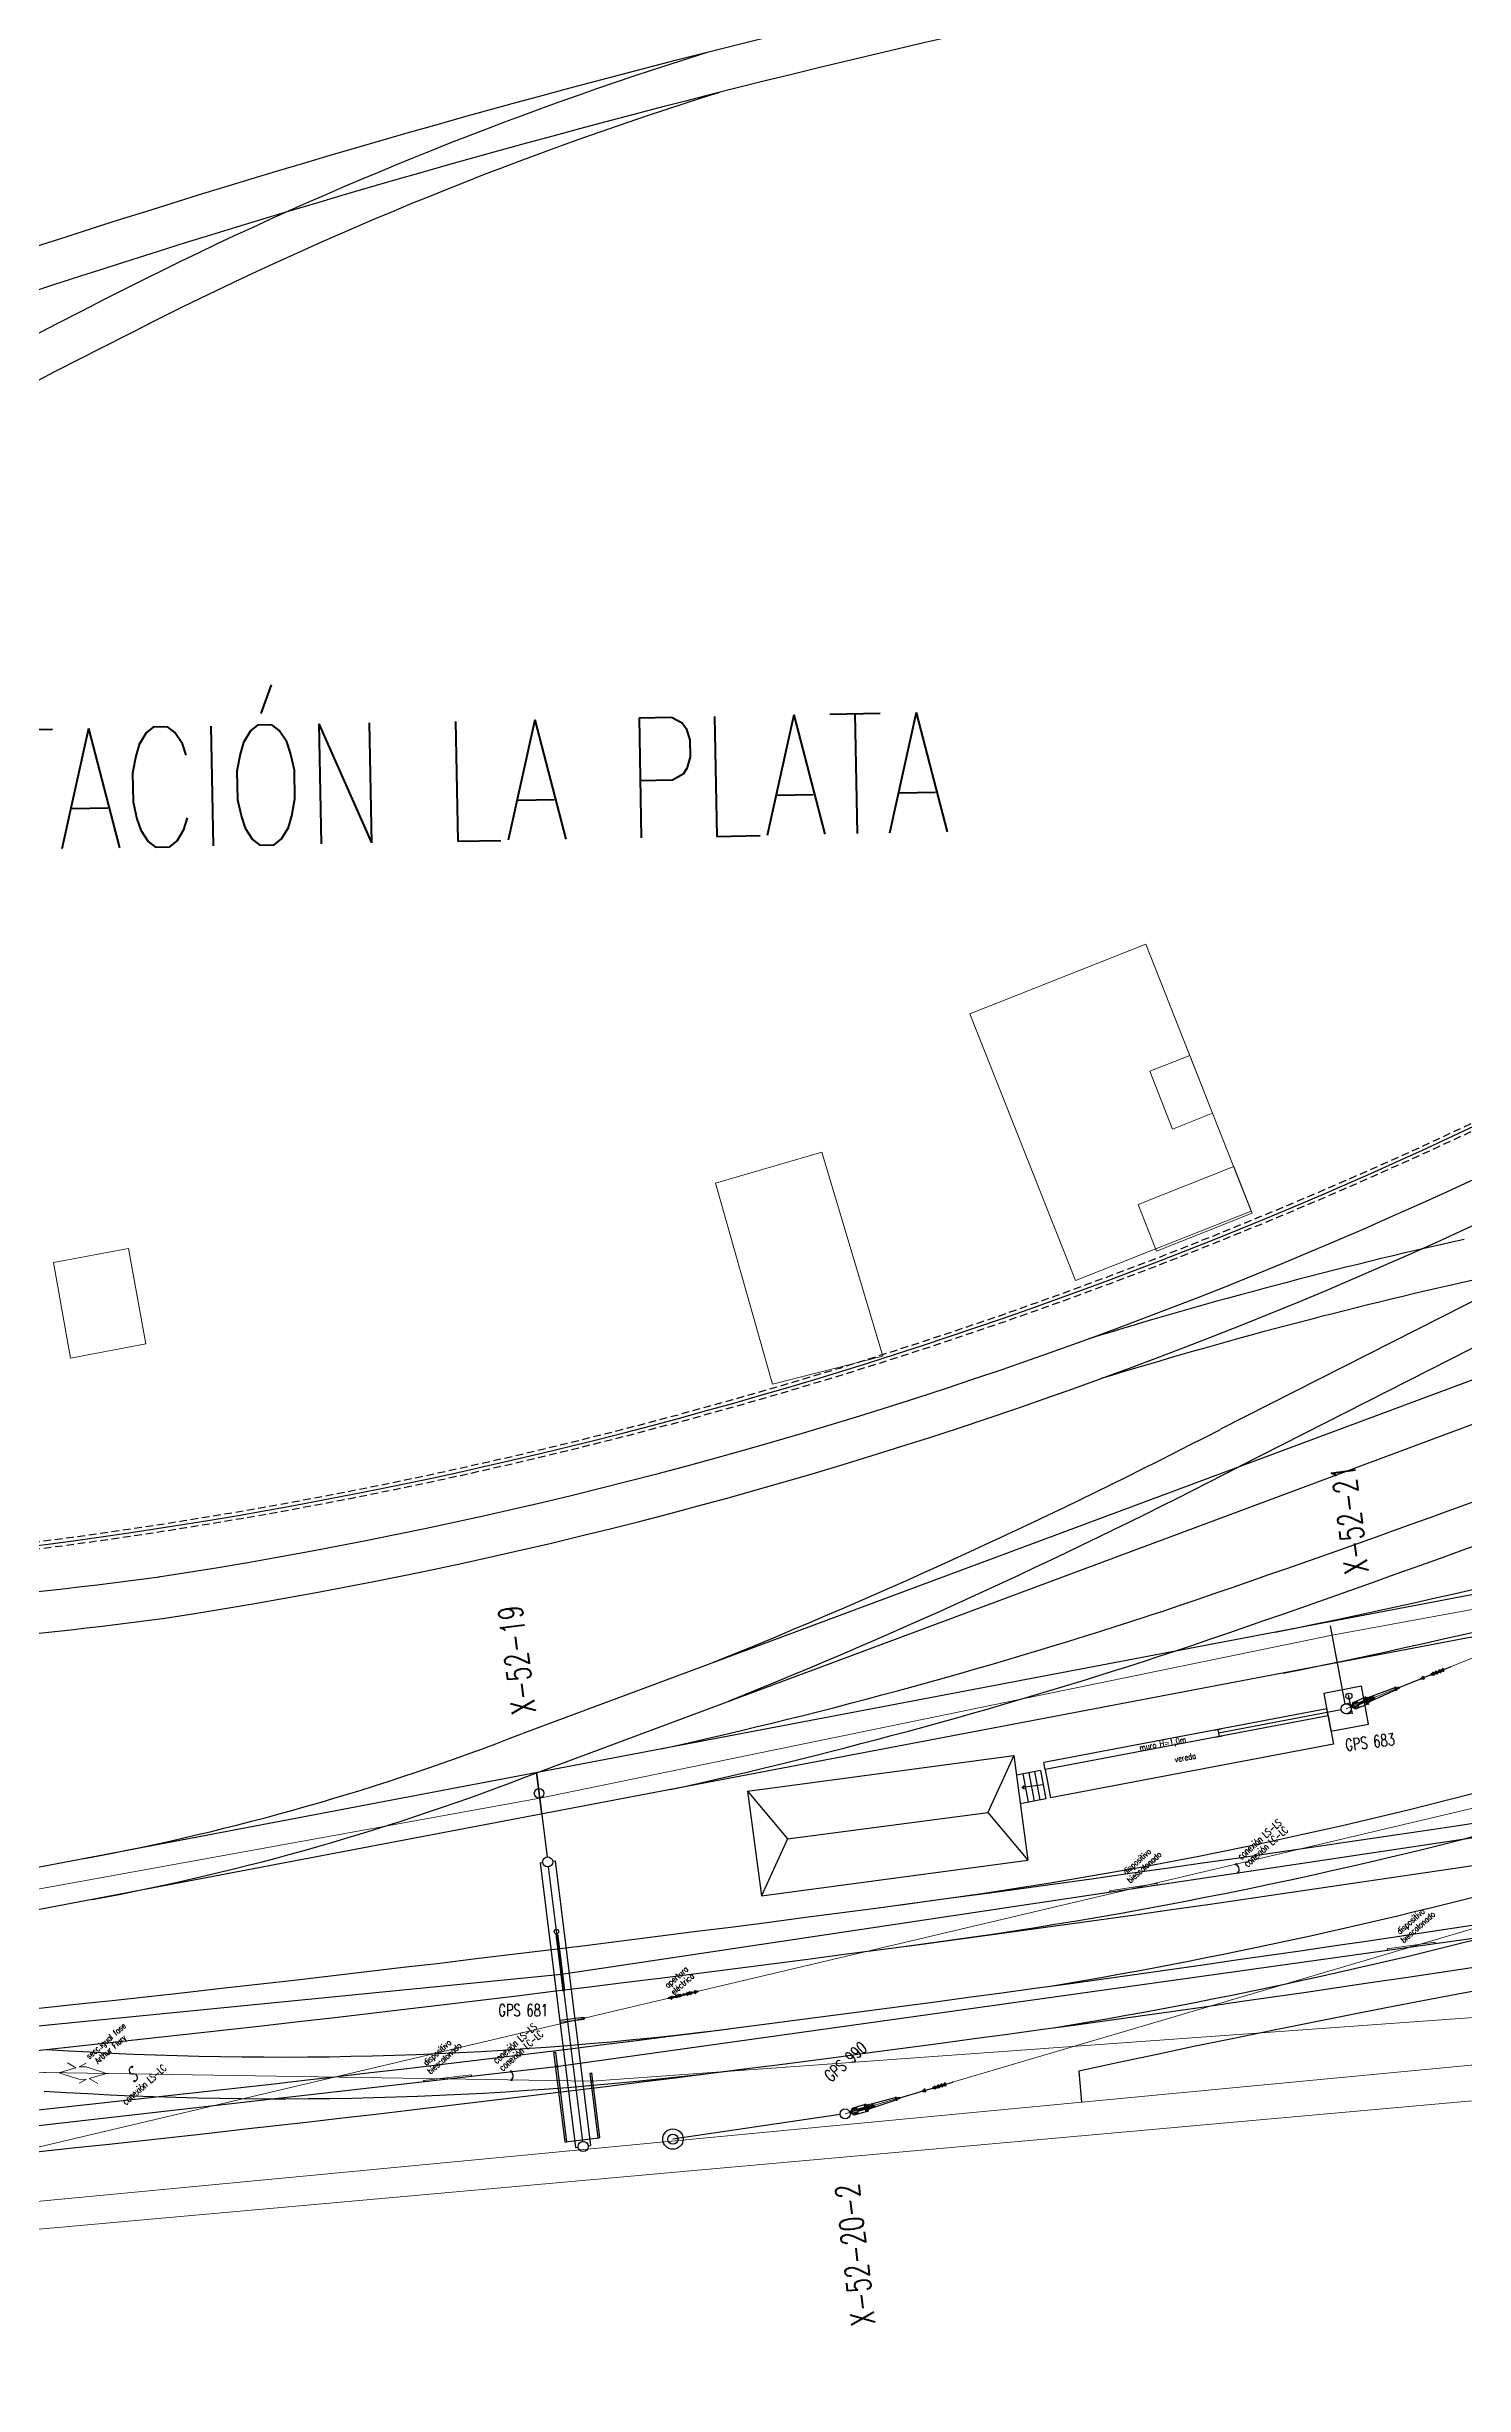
# Model space of a CAD drawing. Header units: millimetres. Extents: x 2669 to 3716, y 1967 to 2664.
# Drawn here: x 3019.9 to 3078.9, y 2180.8 to 2278.2 of the extents above; entities that cross this region are included whole.
import ezdxf

# ---------------------------------------------------------------- set-up
doc = ezdxf.new("R2010")
doc.units = ezdxf.units.MM
doc.linetypes.add('CENTER', pattern=[50.8, 31.75, -6.35, 6.35, -6.35])
doc.linetypes.add('HIDDEN2', pattern=[4.7625, 3.175, -1.5875])
for name, color, linetype, lineweight in [('02 L d C', 7, 'Continuous', 5), ('03 Cerramientos', 7, 'Continuous', 15), ('03 Manzanas', 253, 'Continuous', 15), ('03 Muros', 7, 'Continuous', 13), ('04 Plataformas', 7, 'Continuous', 30), ('cotas LC-LS', 8, 'Continuous', 5)]:
    doc.layers.add(name, color=color, linetype=linetype, lineweight=lineweight)
for name, color, linetype in [('postes catenaria', 4, 'Continuous'), ('seccionador misma fase', 7, 'Continuous'), ('Textos catenaria', 7, 'Continuous'), ('vias LP sin catenarias', 2, 'Continuous'), ('vías', 8, 'Continuous')]:
    doc.layers.add(name, color=color, linetype=linetype)
doc.styles.add('SIMPLEX', font='simplex.shx', dxfattribs={"width": 0.75})

# ---------------------------------------------------------------- blocks, each defined once
blk = doc.blocks.new('cabín La Plata')
for p, q in [((-5.6, 2.2), (5.6, 2.2)), ((-5.6, 2.2), (-5.6, -2.2)), ((-5.6, 2.2), (-4.207, 0)), ((5.6, 2.2), (4.207, 0)), ((5.6, 2.2), (5.6, -2.2)), ((-4.207, 0), (-5.6, -2.2)), ((-4.207, 0), (4.207, 0)), ((4.207, 0), (5.6, -2.2)), ((-5.6, -2.2), (5.6, -2.2))]:
    blk.add_line(p, q)
blk = doc.blocks.new('balanceador de contrapesos')
at = {"color": 3}
for p, q in [((0.21, 0), (0.234, 0)), ((0.258, 0.028), (0.234, 0)), ((0.234, 0), (0.258, -0.028)), ((0.258, 0.052), (0.258, -0.052)), ((0.258, 0.052), (0.55, 0.052)), ((0.354, 0.142), (0.278, 0.052)), ((0.306, 0.052), (0.306, -0.052)), ((0.354, 0.142), (0.93, 0.149)), ((0.354, 0.142), (0.354, 0.052)), ((0.354, 0.052), (0.478, 0.127)), ((0.478, 0.127), (0.532, 0.127)), ((0.55, 0.052), (0.55, -0.052)), ((0.6, 0.04), (0.6, -0.04)), ((0.6, 0.04), (1.26, 0.04)), ((0.6, 0), (1.26, 0)), ((0.857, 0.113), (0.857, 0.04)), ((0.857, 0.113), (1.003, 0.113)), ((0.857, 0.096), (1.003, 0.064)), ((0.93, 0.186), (0.93, -0.186)), ((1.003, 0.113), (1.003, 0.04)), ((2.23, 0.05), (1.003, 0.091)), ((1.26, 0.04), (1.26, -0.04)), ((2.206, 0.041), (2.206, -0.041)), ((2.254, 0.041), (2.254, -0.041)), ((2.254, 0.024), (2.365, 0.024)), ((2.32, 0.019), (2.365, 0.019)), ((2.32, 0.019), (2.32, -0.019)), ((2.336, 0), (3.35, 0)), ((2.35, 0.033), (2.35, -0.033)), ((2.365, 0.024), (2.365, 0.019)), ((3.345, 0.01), (3.379, 0.01)), ((3.399, 0.032), (3.431, 0.032)), ((3.481, 0.065), (3.481, -0.065)), ((3.496, 0), (3.481, 0)), ((3.492, 0.006), (3.5, 0.006)), ((3.5, 0.006), (3.505, 0)), ((3.5, -0.006), (3.505, 0)), ((3.505, 0), (3.796, 0)), ((3.791, 0.01), (3.825, 0.01)), ((3.845, 0.032), (3.877, 0.032)), ((3.927, 0.065), (3.927, -0.065)), ((3.942, 0), (3.927, 0)), ((3.937, 0.01), (3.971, 0.01)), ((3.991, 0.032), (4.023, 0.032)), ((4.073, 0.065), (4.073, -0.065)), ((4.088, 0), (4.073, 0)), ((4.083, 0.01), (4.117, 0.01)), ((4.137, 0.032), (4.169, 0.032)), ((4.219, 0.065), (4.219, -0.065)), ((4.234, 0), (4.219, 0)), ((4.229, 0.01), (4.263, 0.01)), ((4.283, 0.032), (4.315, 0.032)), ((4.365, 0.065), (4.365, -0.065)), ((4.38, 0), (4.365, 0)), ((4.376, 0.006), (4.384, 0.006)), ((4.384, 0.006), (4.384, -0.006)), ((4.391, 0.006), (4.384, 0.006)), ((4.384, 0), (4.68, 0)), ((4.676, 0.006), (4.684, 0.006)), ((4.684, 0.006), (4.684, -0.006)), ((4.684, 0), (4.695, 0)), ((0.258, -0.052), (0.55, -0.052)), ((0.278, -0.052), (0.354, -0.142)), ((0.354, -0.052), (0.354, -0.142)), ((0.354, -0.052), (0.478, -0.127)), ((0.354, -0.142), (0.93, -0.149)), ((0.478, -0.127), (0.532, -0.127)), ((0.6, -0.04), (1.26, -0.04)), ((0.857, -0.04), (0.857, -0.113)), ((0.857, -0.096), (1.003, -0.064)), ((0.857, -0.113), (1.003, -0.113)), ((1.003, -0.04), (1.003, -0.113)), ((2.23, -0.05), (1.003, -0.091)), ((2.254, -0.024), (2.365, -0.024)), ((2.32, -0.019), (2.365, -0.019)), ((2.365, -0.019), (2.365, -0.024)), ((3.345, -0.01), (3.379, -0.01)), ((3.399, -0.032), (3.431, -0.032)), ((3.492, -0.006), (3.5, -0.006)), ((3.791, -0.01), (3.825, -0.01)), ((3.845, -0.032), (3.877, -0.032)), ((3.937, -0.01), (3.971, -0.01)), ((3.991, -0.032), (4.023, -0.032)), ((4.083, -0.01), (4.117, -0.01)), ((4.137, -0.032), (4.169, -0.032)), ((4.229, -0.01), (4.263, -0.01)), ((4.283, -0.032), (4.315, -0.032)), ((4.376, -0.006), (4.384, -0.006)), ((4.391, -0.006), (4.384, -0.006)), ((4.676, -0.006), (4.684, -0.006))]:
    blk.add_line(p, q, dxfattribs=at)
for points in [[(0.478, 0.116), (0.532, 0.116), (0.532, 0.06), (0.478, 0.06)], [(0.478, -0.116), (0.532, -0.116), (0.532, -0.06), (0.478, -0.06)]]:
    blk.add_lwpolyline(points, close=True, dxfattribs=at)
blk.add_circle((0, 0), 0.00196, dxfattribs=at)
for centre, radius, start, end in [((2.23, 0.041), 0.024, 0, 180), ((3.415, -0.002), 0.038, 114.82339, 176.74498), ((3.495, -0.005), 0.0739, 135.70921, 176.45177), ((3.488, -0.002), 0.0672, 96.0093, 133.36391), ((3.861, -0.002), 0.038, 114.82339, 176.74498), ((3.941, -0.005), 0.0739, 135.70921, 176.45177), ((3.934, -0.002), 0.0672, 96.0093, 133.36391), ((4.007, -0.002), 0.038, 114.82339, 176.74498), ((4.087, -0.005), 0.0739, 135.70921, 176.45177), ((4.08, -0.002), 0.0672, 96.0093, 133.36391), ((4.153, -0.002), 0.038, 114.82339, 176.74498), ((4.233, -0.005), 0.0739, 135.70921, 176.45177), ((4.226, -0.002), 0.0672, 96.0093, 133.36391), ((4.299, -0.002), 0.038, 114.82339, 176.74498), ((4.379, -0.005), 0.0739, 135.70921, 176.45177), ((4.372, -0.002), 0.0672, 96.0093, 133.36391), ((2.23, -0.041), 0.024, 180, 0), ((3.415, 0.002), 0.038, 183.25502, 245.17661), ((3.495, 0.005), 0.0739, 183.54823, 224.29079), ((3.488, 0.002), 0.0672, 226.63609, 263.9907), ((3.861, 0.002), 0.038, 183.25502, 245.17661), ((3.941, 0.005), 0.0739, 183.54823, 224.29079), ((3.934, 0.002), 0.0672, 226.63609, 263.9907), ((4.007, 0.002), 0.038, 183.25502, 245.17661), ((4.087, 0.005), 0.0739, 183.54823, 224.29079), ((4.08, 0.002), 0.0672, 226.63609, 263.9907), ((4.153, 0.002), 0.038, 183.25502, 245.17661), ((4.233, 0.005), 0.0739, 183.54823, 224.29079), ((4.226, 0.002), 0.0672, 226.63609, 263.9907), ((4.299, 0.002), 0.038, 183.25502, 245.17661), ((4.379, 0.005), 0.0739, 183.54823, 224.29079), ((4.372, 0.002), 0.0672, 226.63609, 263.9907)]:
    blk.add_arc(centre, radius, start, end, dxfattribs=at)
blk = doc.blocks.new('secc Arthur Flury')
at = {"layer": 'seccionador misma fase', "lineweight": 18}
for p, q in [((0, 0), (0.608, 0)), ((0.608, 0), (1.32, 0.22)), ((0.608, 0), (1.452, -0.261)), ((1.32, 0.22), (0.959, 0.42)), ((1.452, 0.261), (1.738, 0.42)), ((1.452, 0.261), (1.748, 0.261)), ((2.592, 0), (1.748, 0.261)), ((2.592, 0), (1.88, -0.22)), ((2.592, 0), (3.2, 0)), ((1.748, -0.261), (1.452, -0.261)), ((1.748, -0.261), (1.462, -0.42)), ((1.88, -0.22), (2.241, -0.42))]:
    blk.add_line(p, q, dxfattribs=at)
blk = doc.blocks.new('biescalonado')
at = {"color": 4}
for p, q in [((0.028, 0.042), (0, 0)), ((1.695, -1.058), (1.668, -1.099))]:
    blk.add_line(p, q, dxfattribs=at)
at = {"color": 4, "const_width": 0.0125}
for points in [[(-0.006, 0, 1), (0.006, 0, 1)], [(1.662, -1.099, 1), (1.674, -1.099, 1)]]:
    blk.add_lwpolyline(points, format="xyb", close=True, dxfattribs=at)
at = {"layer": '02 L d C', "color": 4}
blk.add_line((0.028, 0.042), (1.695, -1.058), dxfattribs=at)
blk = doc.blocks.new('Separación de fase 2 aisladores orgánicos 33kV')
for p, q in [((0, 20), (0, -20)), ((7, 20), (0, 20)), ((8, 19), (8, -19)), ((67, 24), (10, 16)), ((68, 25), (68, 25)), ((69, 26), (99, 26)), ((70, -12), (70, 12)), ((150, 17), (75, 17)), ((95, 8), (95, -8)), ((95, 8), (225, 8)), ((150, 27), (100, 27)), ((100, 27), (100, 27)), ((150, 27), (150, 17)), ((169, 19), (169, 9)), ((169, 19), (229, 19)), ((169, 9), (229, 9)), ((187, 9), (187, 8)), ((203, 9), (203, 8)), ((225, 8), (225, -8)), ((229, 19), (232, 16)), ((229, 9), (229, -10)), ((232, 16), (292, 16)), ((292, 16), (292, -16)), ((297, 16), (324, 16)), ((297, 16), (297, -16)), ((327, 52), (324, 16)), ((324, 16), (324, -16)), ((332, 52), (334, 16)), ((334, 16), (356, 16)), ((334, 16), (334, -16)), ((359, 52), (356, 16)), ((356, 16), (356, -16)), ((364, 52), (366, 16)), ((366, 16), (388, 16)), ((366, 16), (366, -16)), ((391, 52), (388, 16)), ((388, 16), (388, -16)), ((396, 52), (398, 16)), ((398, 16), (420, 16)), ((398, 16), (398, -16)), ((423, 52), (420, 16)), ((420, 16), (420, -16)), ((428, 52), (430, 16)), ((430, 16), (452, 16)), ((430, 16), (430, -16)), ((455, 52), (452, 16)), ((452, 16), (452, -16)), ((460, 52), (462, 16)), ((462, 16), (484, 16)), ((462, 16), (462, -16)), ((487, 52), (484, 16)), ((484, 16), (484, -16)), ((492, 52), (494, 16)), ((494, 16), (516, 16)), ((494, 16), (494, -16)), ((519, 52), (516, 16)), ((516, 16), (516, -16)), ((524, 52), (526, 16)), ((526, 16), (553, 16)), ((526, 16), (526, -16)), ((553, 16), (553, -16)), ((558, 16), (618, 16)), ((558, 16), (558, -16)), ((634, 7), (618, 16)), ((694, 7), (634, 7)), ((642, 19), (642, 9)), ((642, 19), (702, 19)), ((642, 9), (702, 9)), ((668, 0), (668, 0)), ((694, 7), (694, -7)), ((702, 19), (705, 16)), ((702, 9), (702, -10)), ((705, 16), (765, 16)), ((765, 16), (765, -16)), ((770, 16), (797, 16)), ((770, 16), (770, -16)), ((800, 52), (797, 16)), ((797, 16), (797, -16)), ((805, 52), (807, 16)), ((807, 16), (829, 16)), ((807, 16), (807, -16)), ((832, 52), (829, 16)), ((829, 16), (829, -16)), ((837, 52), (839, 16)), ((839, 16), (861, 16)), ((839, 16), (839, -16)), ((864, 52), (861, 16)), ((861, 16), (861, -16)), ((869, 52), (871, 16)), ((871, 16), (893, 16)), ((871, 16), (871, -16)), ((896, 52), (893, 16)), ((893, 16), (893, -16)), ((901, 52), (903, 16)), ((903, 16), (925, 16)), ((903, 16), (903, -16)), ((928, 52), (925, 16)), ((925, 16), (925, -16)), ((933, 52), (935, 16)), ((935, 16), (957, 16)), ((935, 16), (935, -16)), ((960, 52), (957, 16)), ((957, 16), (957, -16)), ((965, 52), (967, 16)), ((967, 16), (989, 16)), ((967, 16), (967, -16)), ((992, 52), (989, 16)), ((989, 16), (989, -16)), ((997, 52), (999, 16)), ((999, 16), (1026, 16)), ((999, 16), (999, -16)), ((1026, 16), (1026, -16)), ((1031, 16), (1091, 16)), ((1031, 16), (1031, -16)), ((1107, 7), (1091, 16)), ((1167, 7), (1107, 7)), ((1116, 27), (1116, 17)), ((1116, 27), (1166, 27)), ((1116, 17), (1131, 17)), ((1130, 27), (1130, 17)), ((1141, 0), (1141, 0)), ((1151, 17), (1191, 17)), ((1152, 27), (1152, 17)), ((1166, 27), (1166, 27)), ((1197, 26), (1167, 26)), ((1167, 7), (1167, -7)), ((1196, -12), (1196, 12)), ((1198, 25), (1198, 25)), ((1199, 24), (1256, 16)), ((1258, 19), (1258, -19)), ((1259, 20), (1266, 20)), ((1266, 20), (1266, -20)), ((7, -20), (0, -20)), ((67, -24), (10, -16)), ((68, -25), (68, -25)), ((69, -26), (99, -26)), ((150, -17), (75, -17)), ((95, -8), (225, -8)), ((100, -28), (100, -27)), ((150, -28), (100, -28)), ((150, -28), (150, -17)), ((169, -10), (169, -20)), ((169, -10), (229, -10)), ((169, -20), (229, -20)), ((187, -8), (187, -10)), ((187, -20), (187, -31)), ((187, -31), (203, -31)), ((203, -8), (203, -10)), ((203, -20), (203, -31)), ((229, -20), (232, -16)), ((232, -16), (292, -16)), ((297, -16), (324, -16)), ((327, -53), (324, -16)), ((332, -53), (334, -16)), ((334, -16), (356, -16)), ((359, -53), (356, -16)), ((364, -53), (366, -16)), ((366, -16), (388, -16)), ((391, -53), (388, -16)), ((396, -53), (398, -16)), ((398, -16), (420, -16)), ((423, -53), (420, -16)), ((428, -53), (430, -16)), ((430, -16), (452, -16)), ((455, -53), (452, -16)), ((460, -53), (462, -16)), ((462, -16), (484, -16)), ((487, -53), (484, -16)), ((492, -53), (494, -16)), ((494, -16), (516, -16)), ((519, -53), (516, -16)), ((524, -53), (526, -16)), ((526, -16), (553, -16)), ((558, -16), (618, -16)), ((634, -7), (618, -16)), ((694, -7), (634, -7)), ((642, -10), (642, -20)), ((642, -10), (702, -10)), ((642, -20), (702, -20)), ((660, -20), (660, -31)), ((660, -31), (676, -31)), ((676, -20), (676, -31)), ((702, -20), (705, -16)), ((705, -16), (765, -16)), ((770, -16), (797, -16)), ((800, -53), (797, -16)), ((805, -53), (807, -16)), ((807, -16), (829, -16)), ((832, -53), (829, -16)), ((837, -53), (839, -16)), ((839, -16), (861, -16)), ((864, -53), (861, -16)), ((869, -53), (871, -16)), ((871, -16), (893, -16)), ((896, -53), (893, -16)), ((901, -53), (903, -16)), ((903, -16), (925, -16)), ((928, -53), (925, -16)), ((933, -53), (935, -16)), ((935, -16), (957, -16)), ((960, -53), (957, -16)), ((965, -53), (967, -16)), ((967, -16), (989, -16)), ((992, -53), (989, -16)), ((997, -53), (999, -16)), ((999, -16), (1026, -16)), ((1031, -16), (1091, -16)), ((1107, -7), (1091, -16)), ((1167, -7), (1107, -7)), ((1116, -28), (1116, -17)), ((1116, -17), (1131, -17)), ((1116, -28), (1166, -28)), ((1130, -28), (1130, -17)), ((1151, -17), (1191, -17)), ((1152, -28), (1152, -17)), ((1166, -28), (1166, -27)), ((1197, -26), (1167, -26)), ((1198, -25), (1198, -25)), ((1199, -24), (1256, -16)), ((1259, -20), (1266, -20))]:
    blk.add_line(p, q)
at = {"linetype": 'Continuous'}
for p, q in [((110, 40), (108, 39)), ((108, 28), (108, 39)), ((142, 28), (108, 28)), ((110, 40), (140, 40)), ((110, 28), (110, 27)), ((116, 28), (116, 39)), ((116, 17), (116, 8)), ((134, 28), (134, 39)), ((134, 8), (134, 17)), ((142, 39), (140, 40)), ((140, 27), (140, 28)), ((142, 28), (142, 39)), ((1124, 39), (1126, 40)), ((1124, 28), (1124, 39)), ((1124, 28), (1158, 28)), ((1156, 40), (1126, 40)), ((1126, 27), (1126, 28)), ((1131, -28), (1131, 27)), ((1132, 28), (1132, 39)), ((1132, -28), (1132, 27)), ((1150, 28), (1150, 39)), ((1150, 27), (1150, -28)), ((1151, 27), (1151, -28)), ((1156, 40), (1158, 39)), ((1156, 28), (1156, 27)), ((1158, 28), (1158, 39)), ((108, -29), (110, -28)), ((108, -29), (108, -42)), ((108, -42), (110, -44)), ((110, -44), (140, -44)), ((115, -44), (115, -70)), ((115, -70), (135, -70)), ((115, -70), (116, -72)), ((115, -70), (116, -72)), ((116, -8), (116, -17)), ((116, -42), (116, -29)), ((116, -44), (116, -71)), ((116, -72), (134, -72)), ((123, -60), (127, -60)), ((123, -64), (127, -64)), ((134, -17), (134, -8)), ((134, -42), (134, -29)), ((134, -71), (134, -44)), ((134, -72), (135, -70)), ((135, -70), (135, -44)), ((140, -28), (142, -29)), ((140, -44), (142, -42)), ((142, -29), (142, -42)), ((1126, -28), (1124, -29)), ((1124, -29), (1124, -42)), ((1126, -44), (1124, -42)), ((1156, -44), (1126, -44)), ((1131, -70), (1131, -44)), ((1151, -70), (1131, -70)), ((1132, -72), (1131, -70)), ((1132, -42), (1132, -29)), ((1132, -71), (1132, -44)), ((1150, -72), (1132, -72)), ((1143, -60), (1139, -60)), ((1143, -64), (1139, -64)), ((1149, -42), (1149, -29)), ((1150, -44), (1150, -71)), ((1151, -70), (1150, -72)), ((1151, -70), (1150, -72)), ((1151, -44), (1151, -70)), ((1158, -29), (1156, -28)), ((1158, -42), (1156, -44)), ((1158, -29), (1158, -42))]:
    blk.add_line(p, q, dxfattribs=at)
at = {"linetype": 'CENTER'}
for p, q in [((119, -62), (131, -62)), ((1147, -62), (1135, -62))]:
    blk.add_line(p, q, dxfattribs=at)
for centre in [(195, 0), (668, 0)]:
    blk.add_circle(centre, 0.195)
for centre, radius, start, end in [((7, 19), 1, 359.99999, 89.99999), ((10, 18), 2, 179.99999, 275.49999), ((67, 25), 1, 275.49999, 359.99999), ((69, 25), 1, 89.99999, 179.99999), ((75, 12), 5, 89.99999, 179.99999), ((99, 27), 1, 269.99999, 349.99999), ((195, 19), 13.6, 359.99999, 179.99999), ((295, 16), 2.5, 359.99999, 179.99999), ((329, 52), 2.5, 359.99999, 179.99999), ((361, 52), 2.5, 359.99999, 179.99999), ((393, 52), 2.5, 359.99999, 179.99999), ((425, 52), 2.5, 359.99999, 179.99999), ((457, 52), 2.5, 359.99999, 179.99999), ((489, 52), 2.5, 359.99999, 179.99999), ((521, 52), 2.5, 359.99999, 179.99999), ((556, 16), 2.5, 359.99999, 179.99999), ((668, 19), 13.6, 359.99999, 179.99999), ((768, 16), 2.5, 359.99999, 179.99999), ((802, 52), 2.5, 359.99999, 179.99999), ((834, 52), 2.5, 359.99999, 179.99999), ((866, 52), 2.5, 359.99999, 179.99999), ((898, 52), 2.5, 359.99999, 179.99999), ((930, 52), 2.5, 359.99999, 179.99999), ((962, 52), 2.5, 359.99999, 179.99999), ((994, 52), 2.5, 359.99999, 179.99999), ((1029, 16), 2.5, 359.99999, 179.99999), ((1167, 27), 1, 189.99999, 269.99999), ((1191, 12), 5, 359.99999, 89.99999), ((1197, 25), 1, 359.99999, 89.99999), ((1199, 25), 1, 179.99999, 264.49999), ((1256, 18), 2, 264.49999, 359.99999), ((1259, 19), 1, 89.99999, 179.99999), ((7, -19), 1, 269.99999, 359.99999), ((10, -18), 2, 84.49999, 179.99999), ((67, -25), 1, 359.99999, 84.49999), ((69, -25), 1, 179.99999, 269.99999), ((75, -12), 5, 179.99999, 269.99999), ((99, -27), 1, 9.99999, 89.99999), ((295, -16), 2.5, 179.99999, 359.99999), ((329, -53), 2.5, 179.99999, 359.99999), ((361, -53), 2.5, 179.99999, 359.99999), ((393, -53), 2.5, 179.99999, 359.99999), ((425, -53), 2.5, 179.99999, 359.99999), ((457, -53), 2.5, 179.99999, 359.99999), ((489, -53), 2.5, 179.99999, 359.99999), ((521, -53), 2.5, 179.99999, 359.99999), ((556, -16), 2.5, 179.99999, 359.99999), ((768, -16), 2.5, 179.99999, 359.99999), ((802, -53), 2.5, 179.99999, 359.99999), ((834, -53), 2.5, 179.99999, 359.99999), ((866, -53), 2.5, 179.99999, 359.99999), ((898, -53), 2.5, 179.99999, 359.99999), ((930, -53), 2.5, 179.99999, 359.99999), ((962, -53), 2.5, 179.99999, 359.99999), ((994, -53), 2.5, 179.99999, 359.99999), ((1029, -16), 2.5, 179.99999, 359.99999), ((1167, -27), 1, 89.99999, 169.99999), ((1191, -12), 5, 269.99999, 359.99999), ((1197, -25), 1, 269.99999, 359.99999), ((1199, -25), 1, 95.49999, 179.99999), ((1256, -18), 2, 359.99999, 95.49999), ((1259, -19), 1, 179.99999, 269.99999)]:
    blk.add_arc(centre, radius, start, end)
at = {"linetype": 'Continuous'}
for centre, radius, start, end in [((112, -35), 7.55, 55.61574, 124.38424), ((112, -36), 7.55, 235.61574, 304.38424), ((125, -56), 28.2, 72.41204, 107.58795), ((125, -15), 28.2, 252.41204, 287.58795), ((123, -62), 2, 89.74766, 270.25236), ((127, -62), 2, 269.64313, 90.00001), ((138, -35), 7.55, 55.61574, 124.38424), ((138, -36), 7.55, 235.61574, 304.38424), ((1128, -35), 7.55, 55.61574, 124.38424), ((1128, -36), 7.55, 235.61574, 304.38424), ((1141, -56), 28.2, 72.41204, 107.58795), ((1141, -15), 28.2, 252.41204, 287.58795), ((1139, -62), 2, 89.99998, 270.35685), ((1143, -62), 2, 269.74763, 90.25233), ((1154, -35), 7.55, 55.61574, 124.38424), ((1154, -36), 7.55, 235.61574, 304.38424)]:
    blk.add_arc(centre, radius, start, end, dxfattribs=at)
for points, knots in [([(108, 39), (108, 39), (109, 39), (110, 40), (111, 40), (112, 40)], [0, 0, 0, 0, 0.211362, 0.603076, 1, 1, 1, 1]), ([(112, 40), (112, 40), (114, 40), (115, 39), (116, 39)], [0, 0, 0, 0, 0.232368, 1, 1, 1, 1]), ([(116, 39), (118, 39), (121, 40), (124, 40), (125, 40)], [0, 0, 0, 0, 0.495457, 1, 1, 1, 1]), ([(125, 40), (125, 40), (127, 40), (130, 40), (132, 39), (134, 39)], [0, 0, 0, 0, 0.070098, 0.530788, 1, 1, 1, 1]), ([(134, 39), (134, 39), (136, 40), (137, 40), (138, 40)], [0, 0, 0, 0, 0.495461, 1, 1, 1, 1]), ([(138, 40), (138, 40), (139, 40), (140, 40), (142, 39), (142, 39)], [0, 0, 0, 0, 0.070096, 0.53079, 1, 1, 1, 1]), ([(1128, 40), (1128, 40), (1127, 40), (1126, 40), (1124, 39), (1124, 39)], [0, 0, 0, 0, 0.070096, 0.53079, 1, 1, 1, 1]), ([(1132, 39), (1132, 39), (1130, 40), (1129, 40), (1128, 40)], [0, 0, 0, 0, 0.495461, 1, 1, 1, 1]), ([(1141, 40), (1141, 40), (1139, 40), (1136, 40), (1134, 39), (1132, 39)], [0, 0, 0, 0, 0.070098, 0.530788, 1, 1, 1, 1]), ([(1150, 39), (1148, 39), (1145, 40), (1142, 40), (1141, 40)], [0, 0, 0, 0, 0.495457, 1, 1, 1, 1]), ([(1154, 40), (1154, 40), (1152, 40), (1151, 39), (1150, 39)], [0, 0, 0, 0, 0.232368, 1, 1, 1, 1]), ([(1158, 39), (1158, 39), (1157, 39), (1156, 40), (1155, 40), (1154, 40)], [0, 0, 0, 0, 0.211362, 0.603076, 1, 1, 1, 1])]:
    blk.add_open_spline(points, degree=3, knots=knots, dxfattribs=at)

msp = doc.modelspace()

# ---------------------------------------------------------------- linework, layer by layer
at = {"color": 4}
for p, q in [((3073.986, 2209.178), (3073.367, 2212.429)), ((3040.279, 2206.311), (3040.718, 2202.796)), ((3040.431, 2202.548), (3040.535, 2202.561)), ((3040.431, 2202.548), (3041.909, 2190.686)), ((3040.77, 2202.379), (3042.196, 2190.934)), ((3040.952, 2202.613), (3041.056, 2202.626)), ((3041.056, 2202.626), (3042.534, 2190.764)), ((3041.909, 2190.686), (3042.013, 2190.699)), ((3042.43, 2190.751), (3042.534, 2190.764))]:
    msp.add_line(p, q, dxfattribs=at)
for p, q in [((3073.211, 2208.969), (3061.422, 2206.728)), ((3073.267, 2208.675), (3073.211, 2208.969)), ((3073.267, 2208.675), (3061.478, 2206.433)), ((3073.267, 2208.675), (3073.491, 2207.496)), ((3073.491, 2207.496), (3061.703, 2205.254)), ((3040.495, 2204.581), (3040.279, 2206.311)), ((3061.282, 2206.396), (3060.281, 2206.206)), ((3060.545, 2206.256), (3060.769, 2205.077)), ((3060.791, 2206.302), (3061.015, 2205.123)), ((3061.036, 2206.349), (3061.26, 2205.17)), ((3061.282, 2206.396), (3061.506, 2205.217)), ((3061.478, 2206.433), (3061.422, 2206.728)), ((3061.478, 2206.433), (3061.703, 2205.254)), ((3061.506, 2205.217), (3060.44, 2205.014)), ((3061.394, 2205.806), (3060.501, 2205.687)), ((3060.501, 2205.687), (3060.596, 2205.766)), ((3060.501, 2205.687), (3060.613, 2205.637)), ((3065.154, 2201.483), (3065.147, 2201.533)), ((3041.08, 2199.591), (3041.377, 2197.211)), ((3041.153, 2199.6), (3041.449, 2197.22)), ((3076.733, 2199.048), (3076.726, 2199.098)), ((3041.377, 2197.211), (3041.449, 2197.22)), ((3046.371, 2197.046), (3046.469, 2197.069)), ((3041.248, 2195.988), (3042.256, 2196.114)), ((3041.248, 2195.988), (3041.258, 2195.909)), ((3041.258, 2195.909), (3042.266, 2196.035)), ((3040.991, 2194.65), (3041.063, 2194.659)), ((3040.991, 2194.65), (3041.456, 2190.912)), ((3041.063, 2194.659), (3041.529, 2190.921)), ((3036.557, 2193.592), (3036.563, 2193.542)), ((3042.509, 2193.787), (3042.581, 2193.796)), ((3042.846, 2191.085), (3042.509, 2193.787)), ((3042.918, 2191.094), (3042.581, 2193.796)), ((3041.456, 2190.912), (3041.529, 2190.921)), ((3041.493, 2190.917), (3042.882, 2191.09)), ((3042.846, 2191.085), (3042.918, 2191.094))]:
    msp.add_line(p, q)
at = {"color": 5}
msp.add_line((3073.819, 2208.932), (3068.697, 2207.958), dxfattribs=at)
at = {"color": 6}
for p, q in [((3073.984, 2209.178), (3074.191, 2209.218)), ((3074.281, 2208.76), (3074.124, 2209.555)), ((3074.066, 2208.765), (3074.272, 2208.806))]:
    msp.add_line(p, q, dxfattribs=at)
at = {"color": 3}
for p, q in [((3068.521, 2208.078), (3068.816, 2208.134)), ((3068.577, 2207.783), (3068.872, 2207.839)), ((3068.668, 2208.106), (3068.725, 2207.811))]:
    msp.add_line(p, q, dxfattribs=at)
at = {"color": 1}
for p, q in [((3041.326, 2197.91), (3089.713, 2205.167)), ((3041.101, 2194.06), (3092.402, 2201.242)), ((2993.944, 2193.231), (3041.326, 2197.91)), ((2995, 2188.799), (3041.101, 2194.06))]:
    msp.add_line(p, q, dxfattribs=at)
msp.add_lwpolyline([(3074.96, 2208.335), (3074.662, 2209.907), (3073.09, 2209.608), (3073.389, 2208.036)], close=True, dxfattribs=at)
at = {"const_width": 0.05}
for points in [[(3069.412, 2202.483, 1), (3069.461, 2202.49, 1)], [(3069.497, 2202.139, 1), (3069.546, 2202.146, 1)], [(3041.308, 2197.893, 1), (3041.345, 2197.926, 1)], [(3042.242, 2196.058, 1), (3042.279, 2196.091, 1)], [(3023.4, 2194.042, 1), (3023.449, 2194.05, 1)], [(3023.493, 2193.443, 1), (3023.543, 2193.451, 1)], [(3039.189, 2193.852, 1), (3039.239, 2193.85, 1)], [(3039.212, 2193.499, 1), (3039.262, 2193.497, 1)], [(3041.082, 2194.043, 1), (3041.12, 2194.076, 1)], [(3042.57, 2193.428, 1), (3042.607, 2193.461, 1)]]:
    msp.add_lwpolyline(points, format="xyb", close=True, dxfattribs=at)
at = {"color": 4}
for centre in [(3074.025, 2208.972), (3040.744, 2202.587), (3053.138, 2192.081), (3042.222, 2190.725)]:
    msp.add_circle(centre, 0.21, dxfattribs=at)
at = {"color": 6}
msp.add_circle((3074.136, 2209.496), 0.127, dxfattribs=at)
for centre, radius in [((3040.387, 2205.446), 0.2), ((3041.105, 2199.685), 0.09), ((3045.964, 2191.032), 0.425), ((3045.964, 2191.032), 0.212)]:
    msp.add_circle(centre, radius)
for centre, radius, start, end in [((3026.22, 2409.646), 215.18, 279.46802, 285.78906), ((3069.315, 2202.274), 0.245, 327.60466, 60.25381), ((3026.22, 2409.646), 216.92, 279.46802, 285.78906), ((3029.588, 2343.921), 149.467, 266.27084, 277.38276), ((3029.588, 2343.921), 151.207, 266.27084, 277.38276), ((3023.448, 2193.896), 0.152, 98.87305, 278.87305), ((3023.494, 2193.597), 0.152, 278.87305, 98.87305), ((3039.057, 2193.664), 0.245, 317.25704, 49.90619)]:
    msp.add_arc(centre, radius, start, end)
at = {"layer": '02 L d C', "color": 25}
for points in [[(3375.747, 2245.035), (3220.85, 2245.581), (3200.644, 2244.952), (3180.185, 2242.348), (3160.097, 2237.782), (3135.16, 2229.798), (3113.084, 2223.156), (3113.084, 2223.156), (3095.598, 2217.652), (3074.025, 2208.972)], [(3375.747, 2240.835), (3220.849, 2241.381), (3200.825, 2240.76), (3180.826, 2238.618), (3161.263, 2233.955), (3134.618, 2225.119), (3113.535, 2219.383), (3073.441, 2212.036), (3040.412, 2205.247), (2994.348, 2196.894), (2945.268, 2187.132), (2909.967, 2180.772)], [(3364.644, 2229.198), (3220.81, 2229.531), (3190.645, 2227.745), (3160.75, 2223.219), (3138.016, 2218.56), (3114.268, 2213.25), (3091.364, 2207.676), (3042.261, 2196.074), (2995.319, 2184.982)], [(3364.624, 2224.998), (3220.79, 2225.331), (3191.042, 2223.564), (3161.588, 2219.126), (3138.331, 2214.447), (3115.439, 2209.352), (3090.065, 2202.985), (3053.138, 2192.081)], [(3091.847, 2197.001), (3042.588, 2193.446), (2995.27, 2194.197), (2961.547, 2197.976)]]:
    msp.add_lwpolyline(points, dxfattribs=at)
at = {"layer": '03 Cerramientos'}
msp.add_line((3118.287, 2197.822), (2946.249, 2181.485), dxfattribs=at)
at = {"layer": '03 Manzanas'}
msp.add_line((3118.552, 2196.153), (2950.793, 2181.118), dxfattribs=at)
at = {"layer": '03 Muros'}
for p, q in [((3065.671, 2240.839), (3058.34, 2237.939)), ((3070.07, 2229.716), (3065.671, 2240.839)), ((3058.34, 2237.939), (3062.739, 2226.817)), ((3067.504, 2236.204), (3065.834, 2235.544)), ((3068.457, 2233.794), (3067.504, 2236.204)), ((3065.834, 2235.544), (3066.787, 2233.134)), ((3066.787, 2233.134), (3068.457, 2233.794)), ((3047.737, 2230.875), (3052.166, 2232.172)), ((3052.166, 2232.172), (3054.716, 2223.666)), ((3069.337, 2231.57), (3065.347, 2229.992)), ((3070.107, 2229.623), (3069.337, 2231.57)), ((3050.11, 2222.501), (3047.737, 2230.875)), ((3062.739, 2226.817), (3070.07, 2229.716)), ((3065.347, 2229.992), (3066.117, 2228.045)), ((3066.117, 2228.045), (3070.107, 2229.623)), ((3020.145, 2227.566), (3023.272, 2228.161)), ((3020.85, 2223.586), (3020.145, 2227.566)), ((3023.272, 2228.161), (3023.994, 2224.176)), ((3023.994, 2224.176), (3020.85, 2223.586)), ((3054.716, 2223.666), (3050.11, 2222.501))]:
    msp.add_line(p, q, dxfattribs=at)
at = {"layer": '04 Plataformas'}
msp.add_line((3062.878, 2193.862), (3062.994, 2192.571), dxfattribs=at)
msp.add_arc((3181.72, 1648.926), 557.744, 91.56026, 102.3026, dxfattribs=at)
at = {"layer": 'postes catenaria', "color": 7}
msp.add_line((3052.93, 2192.051), (3045.964, 2191.032), dxfattribs=at)
at = {"layer": 'vias LP sin catenarias'}
for p, q in [((3096.348, 2234.615), (3068.791, 2220.623)), ((3097.136, 2233.064), (3069.579, 2219.071)), ((3039.716, 2207.95), (3102.814, 2231.449)), ((3040.324, 2206.319), (3103.421, 2229.818))]:
    msp.add_line(p, q, dxfattribs=at)
at = {"layer": 'vias LP sin catenarias', "color": 6}
msp.add_lwpolyline([(2818.341, 2192.524), (2819.51, 2192.456), (2829.177, 2194.84), (2852.322, 2194.865), (2875.468, 2194.889, 0.104281), (2939.879, 2217.126), (2942.636, 2219.05), (2946.326, 2213.761), (2952.919, 2218.393, 0.190518), (3098.164, 2243.372, 0.018707), (3109.406, 2251.176), (3112.845, 2246.529, 0.00727), (3134.048, 2258.225), (3137.647, 2251.933), (3151.379, 2257.799), (3186.399, 2267.341), (3187.875, 2267.459)], format="xyb", dxfattribs=at)
at = {"layer": 'vias LP sin catenarias'}
for centre, radius, start, end in [((3153.467, 1859.309), 431.931, 95.55757, 115.06812), ((3153.467, 1859.309), 430.191, 95.55757, 115.06812), ((3094.612, 2127.068), 158.155, 107.35641, 116.80905), ((3094.612, 2127.068), 156.415, 107.37323, 116.80905), ((3212.58, 1892.937), 420.326, 116.76698, 126.43082), ((3212.58, 1892.937), 418.586, 116.75229, 126.43082), ((2993.954, 2414.557), 202.409, 278.68845, 301.33117), ((2993.954, 2414.557), 204.149, 278.68845, 301.33117), ((3124.601, 2024.573), 209.013, 102.62011, 107.05532), ((3124.601, 2024.573), 207.273, 102.62011, 107.05532), ((2857.771, 2825.626), 647.134, 288.799441, 291.042881), ((2955.075, 2440.145), 247.227, 291.98542, 297.38168), ((2857.771, 2825.626), 648.874, 288.799441, 291.042881), ((2955.075, 2440.145), 248.967, 291.98542, 297.38168), ((2998.986, 2404.034), 191.277, 265.15749, 277.68368), ((2998.986, 2404.034), 193.017, 265.15749, 277.68368), ((2998.778, 2418.37), 216.175, 282.4736, 288.2095), ((2998.778, 2418.37), 217.915, 282.4736, 288.2095), ((3003.043, 2301.719), 100.685, 280.53144, 291.34477), ((3003.043, 2301.719), 102.425, 280.53144, 291.34477)]:
    msp.add_arc(centre, radius, start, end, dxfattribs=at)
at = {"layer": 'vias LP sin catenarias', "color": 5, "linetype": 'HIDDEN2', "ltscale": 0.1}
for radius, start in [(200.259, 258.18467), (200.559, 258.20326)]:
    msp.add_arc((2993.954, 2414.557), radius, start, 301.33117, dxfattribs=at)
at = {"layer": 'vías'}
for p, q in [((3111.39, 2219.832), (2944.364, 2188.073)), ((3111.647, 2218.11), (2944.689, 2186.364))]:
    msp.add_line(p, q, dxfattribs=at)
for centre, radius, start, end in [((3022.553, 2456.233), 248.842, 281.24113, 287.53877), ((3022.553, 2456.233), 250.582, 281.24113, 287.53877), ((2874.468, 3555.478), 1366.714, 271.292817, 279.486874), ((3030.34, 2393.573), 194.401, 277.39473, 285.89446), ((2874.468, 3555.478), 1368.454, 271.292817, 279.485276), ((3030.34, 2393.573), 196.141, 277.39473, 285.89446), ((2874.468, 3555.478), 1370.914, 271.292817, 278.755248), ((2874.468, 3555.478), 1372.654, 271.292817, 278.755248)]:
    msp.add_arc(centre, radius, start, end, dxfattribs=at)

# ---------------------------------------------------------------- block references
for name, p, rotation in [('balanceador de contrapesos', (3074.025, 2208.972), 21.91800189291119), ('cabín La Plata', (3054.913, 2204.097), 7.583753881019362), ('biescalonado', (3064.167, 2201.335), 41.91998408141932), ('biescalonado', (3075.744, 2198.91), 41.36072434012051), ('biescalonado', (3035.571, 2193.429), 39.90118183465007), ('balanceador de contrapesos', (3053.138, 2192.081), 16.45044244490037)]:
    msp.add_blockref(name, p, dxfattribs=dict(rotation=rotation))
at = {"xscale": 0.001000000000943169, "yscale": 0.001000000000943169, "zscale": 0.001000000000943169, "rotation": 13.29406792358239}
msp.add_blockref('Separación de fase 2 aisladores orgánicos 33kV', (3045.77, 2196.903), dxfattribs=at)
at = {"layer": 'cotas LC-LS', "rotation": 359.0916663047584}
msp.add_blockref('secc Arthur Flury', (3019.76, 2193.808), dxfattribs=at)

# ---------------------------------------------------------------- texts
at = {"layer": 'Textos catenaria', "style": 'SIMPLEX', "width": 0.7}
for s, height, rotation, p in [('ESTACIÓN LA PLATA', 5, 1.0918, (3012.102, 2244.656)), ('X-52-21', 1, 97.53907, (3074.971, 2214.67)), ('X-52-19', 1, 97.53907, (3040.257, 2208.816)), ('GPS 683', 0.5, 7.18006, (3074.02, 2207.202)), ('muro H=1,0m', 0.25, 10.35354, (3065.432, 2207.217)), ('vereda', 0.25, 10.35354, (3066.896, 2206.734)), ('conexión LS-LS', 0.3, 41.54659, (3069.655, 2202.657)), ('conexión LC-LC', 0.3, 41.54659, (3069.91, 2202.348)), ('dispositivo', 0.25, 41.54659, (3064.856, 2202.044)), ('biescalonado', 0.25, 41.54659, (3065.026, 2201.686)), ('dispositivo', 0.25, 41.54659, (3076.26, 2199.552)), ('biescalonado', 0.25, 41.54659, (3076.431, 2199.195)), ('apertura', 0.25, 41.54659, (3045.758, 2197.311)), ('eléctrica', 0.25, 41.54659, (3046.01, 2197.026)), ('GPS 681', 0.5, 359.92773, (3038.687, 2196.155)), ('secc.igual fase', 0.25, 41.54659, (3021.643, 2194.348)), ('Arthur Flury', 0.25, 41.54659, (3021.998, 2194.153)), ('conexión LS-LS', 0.3, 41.54659, (3038.617, 2194.155)), ('conexión LC-LC', 0.3, 41.54659, (3038.872, 2193.846)), ('dispositivo', 0.25, 41.54659, (3035.691, 2194.081)), ('biescalonado', 0.25, 41.54659, (3035.861, 2193.723)), ('GPS 990', 0.5, 41.54659, (3052.549, 2193.386)), ('conexión LS-LC', 0.3, 41.54659, (3023.174, 2192.433)), ('X-52-20-2', 1, 96.65874, (3054.401, 2183.322))]:
    msp.add_text(s, height=height, rotation=rotation, dxfattribs=at).set_placement(p)

doc.saveas('drawing.dxf')
